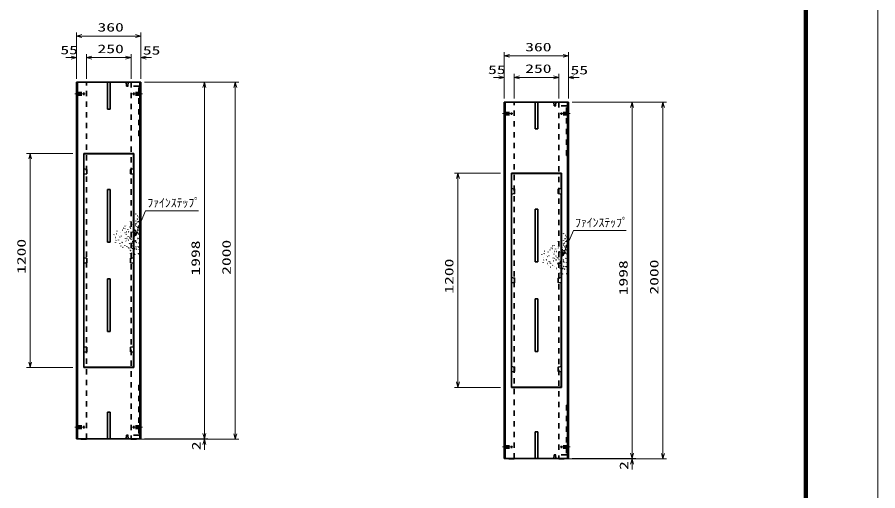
# Model space of a CAD drawing. Units: millimetres on the paper. Extents: x 0 to 841, y 0 to 594.
# Drawn here: x 600.1 to 841, y 258.4 to 391.1 of the extents above; entities that cross this region are included whole.
import ezdxf
from ezdxf.enums import TextEntityAlignment as Align

# ---------------------------------------------------------------- set-up
doc = ezdxf.new("R2010")
doc.units = ezdxf.units.MM
doc.linetypes.add('USER2', pattern=[18.5, 12, -1.5, 3.5, -1.5])
doc.linetypes.add('USER3', pattern=[3, 1.5, -1.5])
for name, color, linetype, lineweight in [('D-BMK（構造物基準線）', 2, 'USER2', 18), ('D-STR-DIM（寸法）', 7, 'Continuous', 13), ('D-STR-HTXT（旗上げ）', 7, 'Continuous', 13), ('D-STR（構造物）', 1, 'Continuous', 35), ('D-TTL-LINE（区切線）', 7, 'Continuous', 18), ('D-TTL（外枠）', 2, 'Continuous', 140)]:
    doc.layers.add(name, color=color, linetype=linetype, lineweight=lineweight)
doc.styles.add('ＭＳ ゴシック', font='')
doc.styles.get('ＭＳ ゴシック').set_extended_font_data('MS Gothic')

# ---------------------------------------------------------------- blocks, each defined once
blk = doc.blocks.new('_Open30')
at = {"color": 7, "linetype": 'Continuous', "lineweight": 13}
for p, q in [((-1, 0.2679), (0, 0)), ((0, 0), (-1, -0.2679)), ((0, 0), (-1, 0))]:
    blk.add_line(p, q, dxfattribs=at)

msp = doc.modelspace()

# ---------------------------------------------------------------- linework, layer by layer
at = {"layer": 'D-BMK（構造物基準線）'}
for p, q in [((616.261, 369.63), (619.11, 369.63)), ((635.185, 369.63), (632.336, 369.63)), ((735.979, 364.091), (738.829, 364.091)), ((754.904, 364.091), (752.054, 364.091)), ((616.261, 276.23), (619.11, 276.23)), ((635.185, 276.23), (632.336, 276.23)), ((735.979, 270.691), (738.829, 270.691)), ((754.904, 270.691), (752.054, 270.691))]:
    msp.add_line(p, q, dxfattribs=at)
at = {"layer": 'D-STR-DIM（寸法）'}
for p, q in [((616.723, 380.777), (616.723, 386.827)), ((618.223, 385.827), (633.223, 385.827)), ((634.723, 380.807), (634.723, 386.827)), ((616.723, 373.88), (616.723, 380.777)), ((619.473, 373.932), (619.473, 380.777)), ((619.473, 373.88), (619.473, 380.777)), ((631.973, 373.88), (631.973, 380.777)), ((631.973, 373.917), (631.973, 380.777)), ((634.723, 373.85), (634.723, 380.777)), ((736.441, 375.238), (736.441, 381.288)), ((754.441, 375.268), (754.441, 381.288)), ((615.223, 379.777), (613.723, 379.777)), ((620.973, 379.777), (622.473, 379.777)), ((620.973, 379.777), (630.473, 379.777)), ((630.473, 379.777), (628.973, 379.777)), ((636.223, 379.777), (637.723, 379.777)), ((737.941, 380.288), (752.941, 380.288)), ((734.941, 374.238), (733.441, 374.238)), ((736.441, 368.341), (736.441, 375.238)), ((739.191, 368.393), (739.191, 375.238)), ((739.191, 368.341), (739.191, 375.238)), ((740.691, 374.238), (742.191, 374.238)), ((740.691, 374.238), (750.191, 374.238)), ((750.191, 374.238), (748.691, 374.238)), ((751.691, 368.341), (751.691, 375.238)), ((751.691, 368.378), (751.691, 375.238)), ((754.441, 368.311), (754.441, 375.238)), ((755.941, 374.238), (757.441, 374.238)), ((635.723, 372.88), (653.511, 372.88)), ((652.074, 372.88), (662.151, 372.88)), ((652.511, 274.48), (652.511, 371.38)), ((661.151, 274.38), (661.151, 371.38)), ((755.441, 367.341), (773.23, 367.341)), ((771.793, 367.341), (781.87, 367.341)), ((772.23, 268.941), (772.23, 365.841)), ((780.87, 268.841), (780.87, 365.841)), ((615.723, 352.93), (602.759, 352.93)), ((603.759, 294.43), (603.759, 351.43)), ((735.441, 347.391), (722.477, 347.391)), ((723.477, 288.891), (723.477, 345.891)), ((615.723, 292.93), (602.759, 292.93)), ((735.441, 287.391), (722.477, 287.391)), ((652.511, 274.48), (652.511, 275.98)), ((634.473, 272.88), (653.511, 272.88)), ((635.723, 272.98), (653.511, 272.98)), ((635.723, 272.98), (653.511, 272.98)), ((651.074, 272.88), (662.151, 272.88)), ((652.511, 271.38), (652.511, 269.88)), ((772.23, 268.941), (772.23, 270.441)), ((755.441, 267.441), (773.23, 267.441)), ((755.441, 267.441), (773.23, 267.441)), ((754.191, 267.341), (773.23, 267.341)), ((770.793, 267.341), (781.87, 267.341)), ((772.23, 265.841), (772.23, 264.341))]:
    msp.add_line(p, q, dxfattribs=at)
at = {"layer": 'D-STR-HTXT（旗上げ）'}
for points in [[(650.895, 336.839), (636.066, 336.839), (633.566, 331.088)], [(770.614, 331.3), (755.784, 331.3), (753.284, 325.549)]]:
    msp.add_lwpolyline(points, dxfattribs=at)
at = {"layer": 'D-STR（構造物）'}
for p, q in [((616.723, 272.98), (616.723, 372.88)), ((634.723, 372.88), (616.723, 372.88)), ((616.973, 272.98), (616.973, 372.88)), ((625.348, 372.88), (625.348, 365.38)), ((626.098, 372.88), (626.098, 365.38)), ((634.473, 372.88), (634.473, 272.98)), ((634.723, 372.88), (634.723, 272.98)), ((736.441, 267.441), (736.441, 367.341)), ((754.441, 367.341), (736.441, 367.341)), ((736.691, 267.441), (736.691, 367.341)), ((745.066, 367.341), (745.066, 359.841)), ((745.816, 367.341), (745.816, 359.841)), ((754.191, 367.341), (754.191, 267.441)), ((754.441, 367.341), (754.441, 267.441)), ((626.098, 365.38), (625.348, 365.38)), ((745.816, 359.841), (745.066, 359.841)), ((618.723, 352.93), (618.723, 292.93)), ((618.723, 352.93), (632.723, 352.93)), ((618.798, 348.605), (618.798, 352.855)), ((618.798, 352.855), (632.648, 352.855)), ((632.648, 348.605), (632.648, 352.855)), ((632.723, 352.93), (632.723, 292.93)), ((618.798, 347.105), (618.798, 323.68)), ((632.648, 347.105), (632.648, 323.68)), ((738.441, 347.391), (738.441, 287.391)), ((738.441, 347.391), (752.441, 347.391)), ((738.516, 343.066), (738.516, 347.316)), ((738.516, 347.316), (752.366, 347.316)), ((752.366, 343.066), (752.366, 347.316)), ((752.441, 347.391), (752.441, 287.391)), ((625.348, 342.855), (625.348, 328.105)), ((625.348, 342.855), (626.098, 342.855)), ((626.098, 328.105), (626.098, 342.855)), ((738.516, 341.566), (738.516, 318.141)), ((752.366, 341.566), (752.366, 318.141)), ((745.066, 337.316), (745.066, 322.566)), ((745.066, 337.316), (745.816, 337.316)), ((745.816, 322.566), (745.816, 337.316)), ((632.491, 334.928), (632.544, 334.875)), ((632.544, 334.875), (632.597, 334.928)), ((632.605, 335.783), (632.677, 335.763)), ((633.23, 335.958), (633.288, 336.006)), ((633.288, 336.006), (633.336, 335.948)), ((633.806, 335.452), (633.881, 335.452)), ((634.154, 335.067), (634.207, 335.12)), ((634.207, 335.12), (634.26, 335.067)), ((630.292, 332.537), (630.239, 332.59)), ((630.292, 332.537), (630.345, 332.59)), ((630.707, 332.714), (630.67, 332.779)), ((631.837, 333.792), (631.83, 333.866)), ((632.125, 333.194), (632.054, 333.219)), ((632.584, 334.205), (632.519, 334.168)), ((632.538, 333.078), (632.569, 333.01)), ((632.754, 333.382), (632.693, 333.339)), ((632.754, 333.382), (632.797, 333.321)), ((632.971, 334.055), (632.897, 334.068)), ((633.188, 333.206), (633.249, 333.249)), ((633.297, 332.778), (633.222, 332.785)), ((633.249, 333.249), (633.292, 333.187)), ((633.31, 333.984), (633.336, 334.055)), ((633.518, 333.309), (633.586, 333.34)), ((633.64, 332.362), (633.592, 332.42)), ((633.79, 334.519), (633.717, 334.5)), ((633.77, 334.592), (633.79, 334.519)), ((633.907, 333.682), (633.92, 333.756)), ((633.92, 333.756), (633.994, 333.743)), ((634.034, 332.63), (634.071, 332.695)), ((634.071, 332.695), (634.136, 332.658)), ((634.102, 333.882), (634.163, 333.925)), ((634.163, 333.925), (634.206, 333.863)), ((627.226, 330.21), (627.207, 330.138)), ((627.909, 330.434), (627.852, 330.385)), ((627.957, 330.376), (627.909, 330.434)), ((628.066, 331.123), (627.992, 331.13)), ((629.031, 330.832), (629.038, 330.907)), ((629.51, 331.447), (629.584, 331.454)), ((629.819, 331.954), (629.838, 332.027)), ((630.267, 331.83), (630.332, 331.867)), ((630.285, 330.74), (630.317, 330.672)), ((630.56, 330.243), (630.618, 330.291)), ((630.618, 330.291), (630.666, 330.234)), ((630.775, 330.981), (630.7, 330.987)), ((631.083, 331.717), (631.058, 331.646)), ((631.334, 331.002), (631.266, 330.971)), ((631.334, 331.002), (631.302, 331.07)), ((631.673, 332.334), (631.615, 332.286)), ((631.858, 331.999), (631.919, 331.956)), ((631.919, 331.956), (631.876, 331.894)), ((632.022, 330.897), (631.974, 330.954)), ((632.274, 330.858), (632.209, 330.82)), ((632.237, 330.923), (632.274, 330.858)), ((632.5, 331.598), (632.575, 331.591)), ((632.715, 330.251), (632.677, 330.186)), ((632.865, 331.969), (632.94, 331.969)), ((632.884, 332.14), (632.871, 332.213)), ((632.878, 330.632), (632.951, 330.651)), ((632.951, 330.651), (632.931, 330.723)), ((633.109, 331.447), (633.036, 331.428)), ((633.271, 331.41), (633.333, 331.367)), ((633.333, 331.367), (633.29, 331.306)), ((633.392, 330.084), (633.331, 330.041)), ((633.392, 330.084), (633.435, 330.023)), ((633.751, 332.305), (633.69, 332.262)), ((633.794, 332.243), (633.751, 332.305)), ((633.952, 331.455), (634.026, 331.468)), ((634.043, 332.252), (633.969, 332.265)), ((634.082, 330.4), (634.008, 330.387)), ((634.026, 331.468), (634.039, 331.394)), ((634.03, 332.178), (634.043, 332.252)), ((634.095, 330.326), (634.082, 330.4)), ((634.324, 330.229), (634.263, 330.272)), ((634.281, 330.168), (634.324, 330.229)), ((752.323, 330.244), (752.396, 330.224)), ((752.949, 330.419), (753.006, 330.467)), ((753.006, 330.467), (753.054, 330.41)), ((625.348, 328.105), (626.098, 328.105)), ((627.643, 327.978), (627.624, 327.906)), ((627.679, 329.334), (627.754, 329.334)), ((627.783, 328.617), (627.725, 328.568)), ((628.502, 329.879), (628.427, 329.879)), ((628.447, 328.628), (628.512, 328.666)), ((628.512, 328.666), (628.475, 328.731)), ((628.881, 329.495), (628.828, 329.548)), ((628.888, 327.668), (628.862, 327.598)), ((629.249, 329.796), (629.281, 329.864)), ((629.342, 328.133), (629.323, 328.205)), ((629.526, 328.045), (629.461, 328.008)), ((629.526, 328.045), (629.564, 327.98)), ((629.65, 327.576), (629.703, 327.629)), ((630.387, 329.191), (630.387, 329.116)), ((630.462, 329.191), (630.387, 329.191)), ((630.523, 328.421), (630.594, 328.395)), ((630.855, 329.064), (630.836, 329.137)), ((631.136, 329.737), (631.211, 329.737)), ((631.238, 328.672), (631.17, 328.64)), ((631.211, 329.737), (631.211, 329.662)), ((631.269, 328.604), (631.238, 328.672)), ((631.536, 329.405), (631.483, 329.352)), ((631.568, 327.655), (631.5, 327.623)), ((631.6, 327.587), (631.568, 327.655)), ((631.815, 329.17), (631.758, 329.122)), ((631.815, 329.17), (631.863, 329.112)), ((632, 328.834), (632.062, 328.791)), ((632.062, 328.791), (632.019, 328.73)), ((632.341, 327.755), (632.268, 327.736)), ((632.395, 328.204), (632.32, 328.204)), ((632.321, 327.828), (632.341, 327.755)), ((632.718, 328.427), (632.643, 328.433)), ((632.705, 328.841), (632.762, 328.889)), ((632.762, 328.889), (632.714, 328.947)), ((633.137, 329.894), (633.124, 329.821)), ((633.251, 328.283), (633.179, 328.263)), ((633.272, 328.656), (633.199, 328.676)), ((633.271, 328.21), (633.251, 328.283)), ((633.252, 328.584), (633.272, 328.656)), ((633.438, 327.925), (633.495, 327.973)), ((633.495, 327.973), (633.447, 328.031)), ((633.833, 329.097), (633.894, 329.14)), ((633.894, 329.14), (633.937, 329.078)), ((634.186, 329.088), (634.173, 329.014)), ((634.191, 327.891), (634.184, 327.816)), ((751.555, 328.253), (751.548, 328.328)), ((751.843, 327.655), (751.773, 327.681)), ((752.209, 329.389), (752.262, 329.336)), ((752.302, 328.666), (752.237, 328.629)), ((752.262, 329.336), (752.315, 329.389)), ((752.473, 327.844), (752.411, 327.801)), ((752.473, 327.844), (752.516, 327.782)), ((752.689, 328.517), (752.615, 328.53)), ((752.906, 327.667), (752.968, 327.71)), ((752.968, 327.71), (753.011, 327.649)), ((753.028, 328.445), (753.054, 328.516)), ((753.237, 327.77), (753.305, 327.802)), ((753.508, 328.98), (753.435, 328.961)), ((753.488, 329.053), (753.508, 328.98)), ((753.524, 329.913), (753.599, 329.913)), ((753.625, 328.143), (753.638, 328.217)), ((753.638, 328.217), (753.712, 328.204)), ((753.82, 328.343), (753.881, 328.386)), ((753.872, 329.528), (753.925, 329.581)), ((753.881, 328.386), (753.924, 328.325)), ((753.925, 329.581), (753.978, 329.528)), ((629.107, 327.022), (629.139, 326.954)), ((629.63, 326.598), (629.688, 326.646)), ((629.688, 326.646), (629.736, 326.588)), ((630.266, 327.084), (630.286, 327.157)), ((630.786, 326.922), (630.793, 326.848)), ((631.312, 326.55), (631.312, 326.475)), ((631.428, 326.257), (631.375, 326.204)), ((631.857, 325.727), (631.782, 325.727)), ((631.846, 327.553), (631.821, 327.482)), ((631.857, 325.802), (631.857, 325.727)), ((632.188, 327.003), (632.116, 327.022)), ((632.169, 326.93), (632.188, 327.003)), ((632.412, 326.32), (632.354, 326.271)), ((632.412, 326.32), (632.363, 326.377)), ((632.501, 326.245), (632.501, 326.32)), ((632.609, 327.055), (632.556, 327.108)), ((632.556, 327.002), (632.609, 327.055)), ((632.662, 325.224), (632.715, 325.171)), ((632.925, 326.601), (632.857, 326.633)), ((632.866, 327.38), (632.941, 327.38)), ((633.033, 326.244), (633.108, 326.237)), ((633.108, 326.237), (633.101, 326.163)), ((633.378, 326.772), (633.305, 326.792)), ((633.378, 326.772), (633.358, 326.7)), ((633.601, 326.089), (633.544, 326.041)), ((633.553, 326.147), (633.601, 326.089)), ((633.962, 326.77), (633.969, 326.845)), ((634.158, 326.617), (634.11, 326.675)), ((634.291, 325.932), (634.297, 326.007)), ((747.784, 325.584), (747.71, 325.591)), ((748.749, 325.294), (748.756, 325.368)), ((749.228, 325.908), (749.303, 325.915)), ((749.537, 326.416), (749.557, 326.488)), ((750.01, 326.998), (749.957, 327.051)), ((749.985, 326.291), (750.05, 326.329)), ((750.004, 325.201), (750.035, 325.133)), ((750.01, 326.998), (750.063, 327.051)), ((750.426, 327.175), (750.388, 327.24)), ((750.493, 325.442), (750.418, 325.448)), ((750.801, 326.178), (750.776, 326.108)), ((751.052, 325.464), (750.984, 325.432)), ((751.052, 325.464), (751.021, 325.532)), ((751.391, 326.796), (751.333, 326.747)), ((751.576, 326.46), (751.637, 326.417)), ((751.637, 326.417), (751.594, 326.355)), ((751.74, 325.358), (751.692, 325.416)), ((751.992, 325.319), (751.927, 325.282)), ((751.955, 325.384), (751.992, 325.319)), ((752.219, 326.059), (752.293, 326.053)), ((752.256, 327.539), (752.288, 327.471)), ((752.583, 326.43), (752.658, 326.43)), ((752.602, 326.601), (752.589, 326.675)), ((752.827, 325.909), (752.755, 325.889)), ((753.015, 327.24), (752.94, 327.246)), ((752.989, 325.871), (753.051, 325.828)), ((753.051, 325.828), (753.008, 325.767)), ((753.359, 326.823), (753.31, 326.881)), ((753.47, 326.766), (753.408, 326.723)), ((753.513, 326.704), (753.47, 326.766)), ((753.671, 325.916), (753.744, 325.929)), ((753.761, 326.713), (753.687, 326.726)), ((753.744, 325.929), (753.757, 325.855)), ((753.748, 326.64), (753.761, 326.713)), ((753.752, 327.091), (753.79, 327.156)), ((753.79, 327.156), (753.855, 327.119)), ((631.842, 324.948), (631.81, 324.88)), ((632.207, 324.964), (632.154, 325.017)), ((632.154, 324.911), (632.207, 324.964)), ((632.964, 324.749), (633.031, 324.717)), ((633.031, 324.717), (633, 324.649)), ((634.068, 324.886), (634.075, 324.961)), ((634.207, 324.685), (634.264, 324.733)), ((634.264, 324.733), (634.216, 324.791)), ((746.944, 324.671), (746.925, 324.599)), ((747.397, 323.795), (747.472, 323.795)), ((747.501, 323.078), (747.443, 323.029)), ((747.627, 324.895), (747.57, 324.847)), ((747.676, 324.837), (747.627, 324.895)), ((748.22, 324.341), (748.145, 324.341)), ((748.165, 323.089), (748.23, 323.127)), ((748.23, 323.127), (748.193, 323.192)), ((748.599, 323.956), (748.546, 324.009)), ((748.968, 324.257), (748.999, 324.325)), ((750.105, 323.653), (750.105, 323.578)), ((750.18, 323.653), (750.105, 323.653)), ((750.242, 322.882), (750.312, 322.857)), ((750.278, 324.704), (750.336, 324.752)), ((750.336, 324.752), (750.384, 324.695)), ((750.573, 323.526), (750.554, 323.598)), ((750.854, 324.198), (750.929, 324.198)), ((750.956, 323.133), (750.888, 323.101)), ((750.929, 324.198), (750.929, 324.123)), ((750.988, 323.065), (750.956, 323.133)), ((751.254, 323.866), (751.201, 323.813)), ((751.533, 323.631), (751.476, 323.583)), ((751.533, 323.631), (751.582, 323.573)), ((751.719, 323.295), (751.78, 323.252)), ((751.78, 323.252), (751.737, 323.191)), ((752.436, 322.888), (752.361, 322.895)), ((752.433, 324.712), (752.395, 324.647)), ((752.423, 323.302), (752.481, 323.351)), ((752.481, 323.351), (752.432, 323.408)), ((752.596, 325.093), (752.669, 325.112)), ((752.669, 325.112), (752.649, 325.185)), ((752.856, 324.356), (752.843, 324.282)), ((752.99, 323.117), (752.917, 323.137)), ((752.97, 323.045), (752.99, 323.117)), ((753.11, 324.545), (753.049, 324.502)), ((753.11, 324.545), (753.153, 324.484)), ((753.551, 323.558), (753.612, 323.601)), ((753.612, 323.601), (753.655, 323.54)), ((753.8, 324.861), (753.726, 324.848)), ((753.813, 324.787), (753.8, 324.861)), ((753.904, 323.549), (753.891, 323.475)), ((754.042, 324.69), (753.981, 324.733)), ((753.999, 324.629), (754.042, 324.69)), ((618.798, 322.18), (618.798, 298.755)), ((632.648, 322.18), (632.648, 298.755)), ((745.066, 322.566), (745.816, 322.566)), ((747.361, 322.44), (747.342, 322.367)), ((748.606, 322.13), (748.581, 322.059)), ((748.825, 321.483), (748.857, 321.415)), ((749.06, 322.594), (749.041, 322.667)), ((749.244, 322.506), (749.179, 322.469)), ((749.244, 322.506), (749.282, 322.441)), ((749.348, 321.059), (749.406, 321.107)), ((749.368, 322.037), (749.421, 322.091)), ((749.406, 321.107), (749.454, 321.05)), ((749.985, 321.545), (750.004, 321.618)), ((750.505, 321.383), (750.511, 321.309)), ((751.03, 321.011), (751.03, 320.936)), ((751.146, 320.719), (751.093, 320.666)), ((751.286, 322.116), (751.218, 322.084)), ((751.318, 322.048), (751.286, 322.116)), ((751.564, 322.014), (751.539, 321.943)), ((751.906, 321.464), (751.834, 321.483)), ((751.887, 321.391), (751.906, 321.464)), ((752.059, 322.216), (751.986, 322.197)), ((752.114, 322.665), (752.039, 322.665)), ((752.04, 322.289), (752.059, 322.216)), ((752.13, 320.781), (752.072, 320.733)), ((752.13, 320.781), (752.082, 320.838)), ((752.22, 320.706), (752.22, 320.781)), ((752.327, 321.516), (752.274, 321.569)), ((752.274, 321.463), (752.327, 321.516)), ((752.644, 321.062), (752.576, 321.094)), ((752.584, 321.841), (752.659, 321.841)), ((752.751, 320.705), (752.826, 320.698)), ((752.826, 320.698), (752.819, 320.624)), ((752.97, 322.744), (752.897, 322.725)), ((752.989, 322.672), (752.97, 322.744)), ((753.096, 321.233), (753.024, 321.253)), ((753.096, 321.233), (753.077, 321.161)), ((753.156, 322.386), (753.213, 322.434)), ((753.213, 322.434), (753.165, 322.492)), ((753.319, 320.55), (753.262, 320.502)), ((753.271, 320.608), (753.319, 320.55)), ((753.68, 321.231), (753.687, 321.306)), ((753.876, 321.078), (753.828, 321.136)), ((753.909, 322.352), (753.903, 322.277)), ((754.009, 320.393), (754.015, 320.468)), ((751.576, 320.188), (751.501, 320.188)), ((751.56, 319.409), (751.528, 319.341)), ((751.576, 320.263), (751.576, 320.188)), ((751.925, 319.426), (751.872, 319.479)), ((751.872, 319.373), (751.925, 319.426)), ((752.38, 319.685), (752.433, 319.632)), ((752.682, 319.21), (752.75, 319.178)), ((752.75, 319.178), (752.718, 319.11)), ((753.786, 319.347), (753.793, 319.422)), ((753.925, 319.146), (753.983, 319.194)), ((753.983, 319.194), (753.934, 319.252)), ((625.348, 317.755), (626.098, 317.755)), ((625.348, 317.755), (625.348, 303.005)), ((626.098, 303.005), (626.098, 317.755)), ((738.516, 316.641), (738.516, 293.216)), ((752.366, 316.641), (752.366, 293.216)), ((745.066, 312.216), (745.816, 312.216)), ((745.066, 312.216), (745.066, 297.466)), ((745.816, 297.466), (745.816, 312.216)), ((625.348, 303.005), (626.098, 303.005)), ((618.798, 297.255), (618.798, 293.005)), ((632.648, 297.255), (632.648, 293.005)), ((745.066, 297.466), (745.816, 297.466)), ((618.723, 292.93), (632.723, 292.93)), ((618.798, 293.005), (632.648, 293.005)), ((738.516, 291.716), (738.516, 287.466)), ((752.366, 291.716), (752.366, 287.466)), ((738.441, 287.391), (752.441, 287.391)), ((738.516, 287.466), (752.366, 287.466)), ((625.348, 272.98), (625.348, 280.48)), ((626.098, 280.48), (625.348, 280.48)), ((626.098, 272.98), (626.098, 280.48)), ((745.066, 267.441), (745.066, 274.941)), ((745.816, 274.941), (745.066, 274.941)), ((745.816, 267.441), (745.816, 274.941)), ((634.723, 272.98), (616.723, 272.98)), ((617.973, 272.88), (617.873, 272.98)), ((619.473, 272.88), (617.973, 272.88)), ((619.473, 272.88), (619.573, 272.98)), ((631.973, 272.88), (631.873, 272.98)), ((631.973, 272.88), (633.473, 272.88)), ((633.473, 272.88), (633.573, 272.98)), ((754.441, 267.441), (736.441, 267.441)), ((737.692, 267.341), (737.591, 267.441)), ((739.191, 267.341), (739.291, 267.441)), ((751.691, 267.341), (751.591, 267.441)), ((753.191, 267.341), (753.291, 267.441)), ((739.191, 267.341), (737.692, 267.341)), ((751.691, 267.341), (753.191, 267.341))]:
    msp.add_line(p, q, dxfattribs=at)
at = {"layer": 'D-STR（構造物）', "linetype": 'USER3'}
for p, q in [((619.473, 272.98), (619.473, 372.88)), ((631.075, 371.83), (631.148, 372.88)), ((631.973, 372.88), (631.973, 272.98)), ((634.148, 357.88), (634.148, 371.83)), ((616.723, 369.98), (618.723, 369.98)), ((616.723, 369.28), (618.723, 369.28)), ((618.723, 369.28), (618.723, 369.98)), ((634.723, 369.98), (632.723, 369.98)), ((632.723, 369.28), (632.723, 369.98)), ((634.723, 369.28), (632.723, 369.28)), ((739.191, 267.441), (739.191, 367.341)), ((750.793, 366.291), (750.867, 367.341)), ((751.691, 367.341), (751.691, 267.441)), ((753.866, 352.341), (753.866, 366.291)), ((736.441, 364.441), (738.442, 364.441)), ((736.441, 363.741), (738.442, 363.741)), ((738.442, 363.741), (738.442, 364.441)), ((754.441, 364.441), (752.441, 364.441)), ((752.441, 363.741), (752.441, 364.441)), ((754.441, 363.741), (752.441, 363.741)), ((634.148, 357.88), (634.723, 357.88)), ((753.866, 352.341), (754.441, 352.341)), ((634.148, 287.98), (634.148, 274.03)), ((634.148, 287.98), (634.723, 287.98)), ((753.866, 282.441), (753.866, 268.491)), ((753.866, 282.441), (754.441, 282.441)), ((616.723, 276.58), (618.723, 276.58)), ((616.723, 275.88), (618.723, 275.88)), ((618.723, 276.58), (618.723, 275.88)), ((632.723, 276.58), (632.723, 275.88)), ((634.723, 276.58), (632.723, 276.58)), ((634.723, 275.88), (632.723, 275.88)), ((631.075, 274.03), (631.148, 272.98)), ((736.441, 271.041), (738.442, 271.041)), ((736.441, 270.341), (738.442, 270.341)), ((738.442, 271.041), (738.442, 270.341)), ((752.441, 271.041), (752.441, 270.341)), ((754.441, 271.041), (752.441, 271.041)), ((754.441, 270.341), (752.441, 270.341)), ((750.793, 268.491), (750.867, 267.441))]:
    msp.add_line(p, q, dxfattribs=at)
for points in [[(634.148, 371.83), (630.709, 371.83), (630.628, 372.88)], [(753.866, 366.291), (750.427, 366.291), (750.347, 367.341)], [(634.148, 274.03), (630.709, 274.03), (630.628, 272.98)], [(753.866, 268.491), (750.427, 268.491), (750.347, 267.441)]]:
    msp.add_lwpolyline(points, dxfattribs=at)
at = {"layer": 'D-STR（構造物）'}
for points in [[(618.798, 348.605), (619.598, 348.48), (619.598, 347.23), (618.798, 347.105)], [(632.648, 348.605), (631.848, 348.48), (631.848, 347.23), (632.648, 347.105)], [(738.516, 343.066), (739.316, 342.941), (739.316, 341.691), (738.516, 341.566)], [(752.366, 343.066), (751.566, 342.941), (751.566, 341.691), (752.366, 341.566)], [(618.798, 322.18), (619.598, 322.305), (619.598, 323.555), (618.798, 323.68)], [(632.648, 322.18), (631.848, 322.305), (631.848, 323.555), (632.648, 323.68)], [(738.516, 316.641), (739.316, 316.766), (739.316, 318.016), (738.516, 318.141)], [(752.366, 316.641), (751.566, 316.766), (751.566, 318.016), (752.366, 318.141)], [(618.798, 297.255), (619.598, 297.38), (619.598, 298.63), (618.798, 298.755)], [(632.648, 297.255), (631.848, 297.38), (631.848, 298.63), (632.648, 298.755)], [(738.516, 291.716), (739.316, 291.841), (739.316, 293.091), (738.516, 293.216)], [(752.366, 291.716), (751.566, 291.841), (751.566, 293.091), (752.366, 293.216)]]:
    msp.add_lwpolyline(points, dxfattribs=at)
at = {"layer": 'D-TTL-LINE（区切線）'}
msp.add_line((841, 0), (841, 594), dxfattribs=at)
at = {"layer": 'D-TTL（外枠）'}
msp.add_line((820.9, 20.1), (820.9, 573.9), dxfattribs=at)

# ---------------------------------------------------------------- block references
at = {"layer": 'D-STR-DIM（寸法）', "xscale": 1.5, "yscale": 1.5}
for p, rotation in [((616.723, 385.827), 180), ((736.441, 380.288), 180), ((619.473, 379.777), 180), ((619.473, 379.777), 180), ((634.723, 379.777), 180), ((739.191, 374.238), 180), ((739.191, 374.238), 180), ((754.441, 374.238), 180), ((652.511, 372.88), 90), ((661.151, 372.88), 90), ((772.23, 367.341), 90), ((780.87, 367.341), 90), ((603.759, 352.93), 90), ((723.477, 347.391), 90), ((603.759, 292.93), 270), ((723.477, 287.391), 270), ((652.511, 272.98), 270), ((652.511, 272.98), 270), ((652.511, 272.88), 90), ((661.151, 272.88), 270), ((772.23, 267.441), 270), ((772.23, 267.441), 270), ((780.87, 267.341), 270), ((772.23, 267.341), 90)]:
    msp.add_blockref('_Open30', p, dxfattribs=dict(at, rotation=rotation))
for p in [(634.723, 385.827), (754.441, 380.288), (616.723, 379.777), (631.973, 379.777), (631.973, 379.777), (736.441, 374.238), (751.691, 374.238), (751.691, 374.238)]:
    msp.add_blockref('_Open30', p, dxfattribs=at)
at = {"layer": 'D-STR-HTXT（旗上げ）', "xscale": 1.5, "yscale": 1.5, "rotation": 246.50838}
for p in [(632.968, 329.712), (752.687, 324.174)]:
    msp.add_blockref('_Open30', p, dxfattribs=at)

# ---------------------------------------------------------------- texts
at = {"layer": 'D-STR-DIM（寸法）', "style": 'ＭＳ ゴシック', "width": 1.5}
for s, p in [('360', (622.598, 386.364)), ('55', (612.204, 379.995)), ('250', (622.598, 380.314)), ('360', (742.316, 380.825)), ('55', (635.288, 379.9)), ('55', (731.922, 374.456)), ('250', (742.316, 374.775)), ('55', (755.006, 374.361))]:
    msp.add_text(s, height=2.405, dxfattribs=at).set_placement(p, align=Align.BOTTOM_LEFT)
for s, p in [('1200', (603.222, 319.18)), ('1998', (651.974, 318.722)), ('2000', (660.614, 318.922)), ('1200', (722.94, 313.641)), ('2000', (780.332, 313.383)), ('1998', (771.692, 313.183)), ('2', (652.149, 269.792)), ('2', (771.868, 264.253))]:
    msp.add_text(s, height=2.405, rotation=90, dxfattribs=at).set_placement(p, align=Align.BOTTOM_LEFT)
at = {"layer": 'D-STR-HTXT（旗上げ）', "style": 'ＭＳ ゴシック'}
for p in [(636.545, 337.164), (756.263, 331.625)]:
    msp.add_text('ﾌｧｲﾝｽﾃｯﾌﾟ', height=2.405, dxfattribs=at).set_placement(p, align=Align.BOTTOM_LEFT)

doc.saveas('drawing.dxf')
